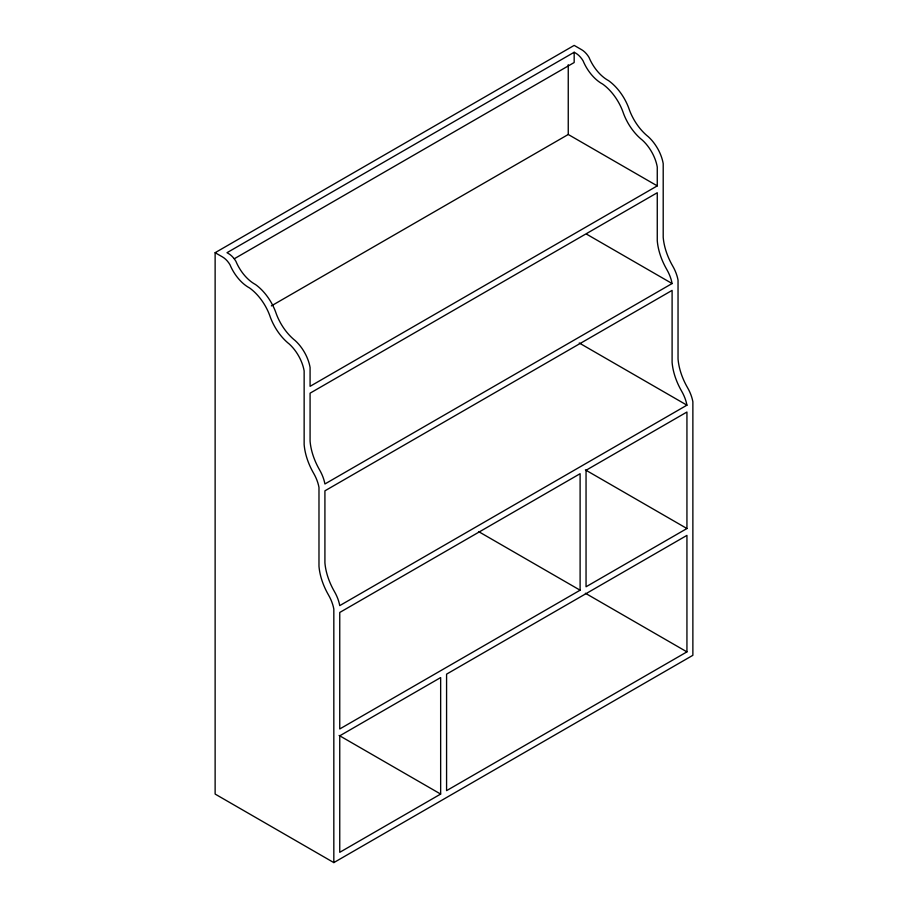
<?xml version="1.0" encoding="UTF-8"?>
<svg xmlns="http://www.w3.org/2000/svg" width="908" height="908" viewBox="0 0 908 908"><rect width="100%" height="100%" fill="white"/><g stroke="black" fill="none" stroke-linecap="round" stroke-linejoin="round"><path stroke-width="1.36" d="M215.128 252.696L574.174 45.4L581.597 49.679A15.209 8.785 60 0 1 589.02 57.397A31.326 18.092 60 0 0 608.598 80.653A37.569 21.69 60 0 1 628.779 108.143A38.352 22.144 60 0 0 632.184 116.349L633.591 119.016A38.352 22.144 60 0 0 648.357 136.768A30.134 17.4 60 0 1 656.586 146.79L657.948 149.094A30.134 17.4 60 0 1 663.203 163.61L663.203 237.283A46.694 26.956 60 0 0 672.715 266.044A28.33 16.355 60 0 1 678.038 280.107L678.038 358.921A46.694 26.956 60 0 0 687.549 387.682A28.33 16.355 60 0 1 692.872 401.745L692.872 655.304L333.826 862.6L215.128 794.069L215.128 252.696L222.551 256.975A15.209 8.785 60 0 1 229.962 264.693A31.326 18.092 60 0 0 249.552 287.95A37.569 21.69 60 0 1 269.721 315.439A38.352 22.144 60 0 0 273.138 323.645L274.545 326.312A38.352 22.144 60 0 0 289.312 344.064A30.134 17.4 60 0 1 297.54 354.086L298.891 356.39A30.134 17.4 60 0 1 304.146 370.907L304.146 444.579A46.694 26.956 60 0 0 313.669 473.34A28.33 16.355 60 0 1 318.98 487.403L318.98 566.217A46.694 26.956 60 0 0 328.503 594.978A28.33 16.355 60 0 1 333.826 609.041L333.826 862.6M574.174 52.255L227 252.696L228.476 253.548A15.209 8.785 60 0 1 235.898 261.266A31.326 18.092 60 0 0 255.488 284.522A37.569 21.69 60 0 1 275.657 312.011A38.352 22.144 60 0 0 279.074 320.218L280.481 322.885A38.352 22.144 60 0 0 295.248 340.636A30.134 17.4 60 0 1 303.476 350.658L304.827 352.962A30.134 17.4 60 0 1 310.082 367.479L310.082 386.331L657.267 185.879L657.267 167.038A30.134 17.4 60 0 0 652.012 152.521L650.65 150.206A30.134 17.4 60 0 0 642.433 140.195A38.352 22.144 60 0 1 627.655 122.444L626.248 119.777A38.352 22.144 60 0 1 622.843 111.57A37.569 21.69 60 0 0 602.662 84.081A31.326 18.092 60 0 1 583.084 60.813A15.209 8.785 60 0 0 575.661 53.107L574.174 52.255L574.174 62.527L234.355 258.723M271.356 305.894L568.249 134.486L657.267 185.879M672.102 283.534L324.916 483.975A28.33 16.355 60 0 0 319.605 469.924A46.694 26.956 60 0 1 310.082 441.152L310.082 393.175L657.267 192.734L657.267 240.711A46.694 26.956 60 0 0 666.778 269.472A28.33 16.355 60 0 1 672.102 283.534L586.568 234.151M686.936 405.172L339.751 605.613A28.33 16.355 60 0 0 334.439 591.562A46.694 26.956 60 0 1 324.916 562.79L324.916 490.831L672.102 290.39L672.102 362.349A46.694 26.956 60 0 0 681.613 391.11A28.33 16.355 60 0 1 686.936 405.172L579.259 343.008M580.11 590.2L339.751 728.965L339.751 612.469L580.11 473.704L580.11 590.2L478.55 531.566M686.936 528.524L586.046 586.772L586.046 470.276L686.936 412.028L686.936 528.524L585.376 469.89M440.652 794.069L339.751 852.317L339.751 735.82L440.652 677.572L440.652 794.069L339.081 735.435M686.936 651.876L446.577 790.641L446.577 674.145L686.936 535.38L686.936 651.876L585.376 593.242M568.249 64.695L568.249 134.486"/></g></svg>
